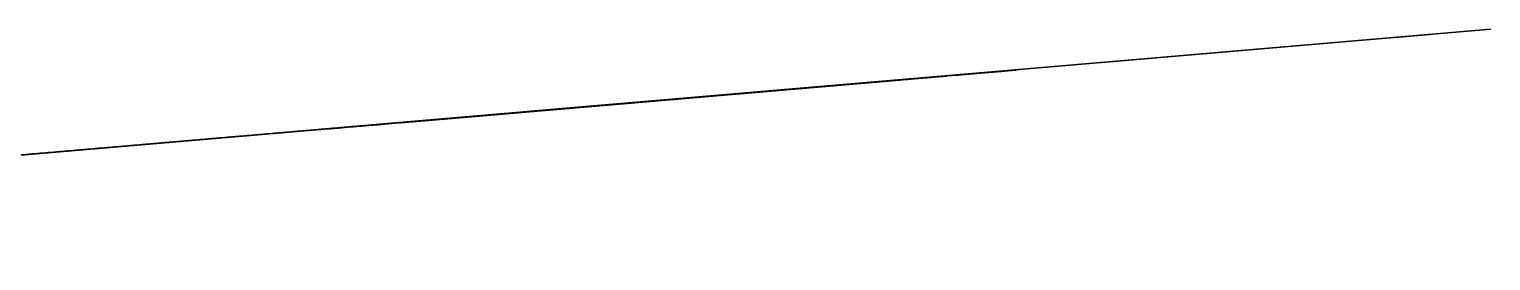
# Model space of a CAD drawing. Header units: millimetres. Extents: x 235072 to 246269, y 20126 to 21085.
# Drawn here: x 245675 to 246269, y 20991 to 21085 of the extents above; entities that cross this region are included whole.
import ezdxf

# ---------------------------------------------------------------- set-up
doc = ezdxf.new("R2010")
doc.units = ezdxf.units.MM
doc.header["$MEASUREMENT"] = 0
doc.linetypes.add('CENTER2', pattern=[1.125, 0.75, -0.125, 0.125, -0.125])
doc.linetypes.add('HIDDEN2', pattern=[0.1875, 0.125, -0.0625])
for name, color, linetype in [('Section 3-150-SL-B4-216', 85, 'Continuous'), ('Section 3-150-SL-B4-221', 85, 'Continuous'), ('Section 3-150-SL-B4-249', 85, 'Continuous'), ('Section 3-CENTER', 1, 'CENTER2'), ('Section 3-HIDDEN', 7, 'HIDDEN2'), ('Section 3-PROPOSED_PIPE_SUPPORT_2', 6, 'Continuous'), ('Section 3-PROPOSED_PIPE_SUPPORT_3', 6, 'Continuous'), ('Section 3-RE', 5, 'Continuous'), ('Section 3-SLUDGE TO STRAIN PRESS INLET', 3, 'Continuous')]:
    doc.layers.add(name, color=color, linetype=linetype)

# ---------------------------------------------------------------- blocks, each defined once
blk = doc.blocks.new('*U340')
at = {"layer": 'Section 3-PROPOSED_PIPE_SUPPORT_2', "color": 0, "linetype": 'ByBlock', "lineweight": -2}
for p, q in [((245169.64, 20991.05, 22951.63), (245738.01, 21039.71, 22951.63)), ((245169.64, 20991.05, 22944.93), (245738.01, 21039.71, 22944.93)), ((245169.64, 20991.05, 22858.33), (245738.01, 21039.71, 22858.33)), ((245169.64, 20991.05, 22851.63), (245738.01, 21039.71, 22851.63)), ((245475.81, 21017.26, 22866.33), (245738.01, 21039.71, 22866.33)), ((245475.81, 21017.26, 22936.93), (245738.01, 21039.71, 22936.93)), ((245738.01, 21039.71, 22951.63), (245738.01, 21039.71, 22944.93)), ((245738.01, 21039.71, 22866.33), (245738.01, 21039.71, 22858.33)), ((245738.01, 21039.71, 22936.93), (245738.01, 21039.71, 22866.33)), ((245738.01, 21039.71, 22858.33), (245738.01, 21039.71, 22851.63)), ((245738.01, 21039.71, 22944.93), (245738.01, 21039.71, 22936.93)), ((245169.64, 20991.05, 22936.93), (245475.81, 21017.26, 22936.93)), ((245169.64, 20991.05, 22866.33), (245475.81, 21017.26, 22866.33)), ((245475.81, 21017.26, 22944.93), (245475.81, 21017.26, 22936.93)), ((245475.81, 21017.26, 22866.33), (245475.81, 21017.26, 22858.33))]:
    blk.add_line(p, q, dxfattribs=at)
blk = doc.blocks.new('*U350')
at = {"layer": 'Section 3-CENTER'}
blk.add_line((245910.74, 21054.5, 23686.02), (245393.08, 21010.18, 24205.57), dxfattribs=at)
at = {"layer": 'Section 3-HIDDEN'}
for p, q in [((245867.92, 21050.83, 23686.33), (245889.49, 21052.68, 23664.69)), ((245899.95, 21053.57, 23675.18), (245889.49, 21052.68, 23664.69)), ((245393.08, 21010.18, 24205.57), (245379.66, 21009.03, 24219.04))]:
    blk.add_line(p, q, dxfattribs=at)
at = {"layer": 'Section 3-RE', "color": 0, "linetype": 'ByBlock', "lineweight": -2}
for p, q in [((245414.33, 21012, 24226.9), (245931.99, 21056.32, 23707.34)), ((245931.99, 21056.32, 23707.34), (245899.95, 21053.57, 23675.18)), ((245371.83, 21008.36, 24184.24), (245867.92, 21050.83, 23686.33))]:
    blk.add_line(p, q, dxfattribs=at)
blk = doc.blocks.new('*U352')
at = {"layer": 'Section 3-150-SL-B4-216', "color": 0, "linetype": 'ByBlock', "lineweight": -2}
for p, q in [((245734.62, 21039.42, 24270.59), (245616.07, 21029.27, 24389.57)), ((245513.34, 21020.47, 24346.87), (245513.34, 21020.47, 24178.59))]:
    blk.add_line(p, q, dxfattribs=at)
at = {"layer": 'Section 3-150-SL-B4-216', "color": 0, "linetype": 'ByBlock', "lineweight": -2, "extrusion": (-0.085306, 0.996355, 9.5544e-30)}
blk.add_arc((-246411.56, 24492.68), 314.09, 225, 270, dxfattribs=at)
at = {"layer": 'Section 3-150-SL-B4-216', "color": 0, "linetype": 'ByBlock', "lineweight": -2, "extrusion": (0.085306, -0.996355, 0)}
blk.add_arc((246411.56, 24492.68), 145.82, 270, 315, dxfattribs=at)
at = {"layer": 'Section 3-CENTER'}
for p in [(245675.35, 21034.34, 24330.08), (245513.34, 21020.47, 24262.73)]:
    blk.add_line(p, (245608.24, 21028.6, 24262.73), dxfattribs=at)
blk = doc.blocks.new('*U353')
at = {"layer": 'Section 3-150-SL-B4-216', "color": 0, "linetype": 'ByBlock', "lineweight": -2}
for p, q in [((245835.26, 21048.04, 24371.59), (245734.62, 21039.42, 24270.59)), ((245775.98, 21042.96, 24431.08), (245775.98, 21042.96, 24431.08)), ((245716.7, 21037.89, 24490.58), (245616.07, 21029.27, 24389.57)), ((245675.35, 21034.34, 24330.08), (245675.35, 21034.34, 24330.08))]:
    blk.add_line(p, q, dxfattribs=at)
at = {"layer": 'Section 3-CENTER'}
blk.add_line((245675.35, 21034.34, 24330.08), (245775.98, 21042.96, 24431.08), dxfattribs=at)
blk = doc.blocks.new('*U354')
at = {"layer": 'Section 3-150-SL-B4-216', "color": 0, "linetype": 'ByBlock', "lineweight": -2}
for p, q in [((245835.26, 21048.04, 24371.59), (245996.31, 21061.83, 24533.23)), ((245877.76, 21051.68, 24652.22), (245716.7, 21037.89, 24490.58)), ((245716.7, 21037.89, 24490.58), (245835.26, 21048.04, 24371.59))]:
    blk.add_line(p, q, dxfattribs=at)
at = {"layer": 'Section 3-150-SL-B4-216', "color": 0, "linetype": 'ByBlock', "lineweight": -2, "extrusion": (-0.085306, 0.996355, 3.10345e-30)}
blk.add_arc((-246836.81, 24592.73), 84.14, 45, 225, dxfattribs=at)
at = {"layer": 'Section 3-CENTER'}
blk.add_line((245775.98, 21042.96, 24431.08), (245937.04, 21056.75, 24592.73), dxfattribs=at)
at = {"layer": 'Section 3-HIDDEN', "extrusion": (-0.085306, 0.996355, -1.56056e-29)}
for start, end in [(225, 315), (315, 45)]:
    blk.add_arc((-246836.81, 24592.73), 84.14, start, end, dxfattribs=at)
blk = doc.blocks.new('*U355')
at = {"layer": 'Section 3-PROPOSED_PIPE_SUPPORT_3', "color": 0, "linetype": 'ByBlock', "lineweight": -2}
for p, q in [((246095.1, 21070.28, 23848.59), (245791.26, 21044.27, 23848.59)), ((246095.1, 21070.28, 23841.89), (245797.93, 21044.84, 23841.89)), ((246095.1, 21070.28, 23833.89), (245805.9, 21045.52, 23833.89)), ((246095.1, 21070.28, 23763.29), (245876.25, 21051.55, 23763.29)), ((246095.1, 21070.28, 23755.29), (245884.22, 21052.23, 23755.29)), ((246095.1, 21070.28, 23748.59), (245890.89, 21052.8, 23748.59)), ((245805.89, 21045.52, 23748.59), (245778.97, 21043.22, 23748.59)), ((245799.22, 21044.95, 23755.29), (245778.97, 21043.22, 23755.29)), ((245791.25, 21044.27, 23763.29), (245778.97, 21043.22, 23763.29)), ((245778.97, 21043.22, 23775.61), (245778.97, 21043.22, 23763.29)), ((245778.97, 21043.22, 23755.29), (245778.97, 21043.22, 23748.59)), ((245778.97, 21043.22, 23763.29), (245778.97, 21043.22, 23755.29))]:
    blk.add_line(p, q, dxfattribs=at)
blk = doc.blocks.new('*U356')
at = {"layer": 'Section 3-PROPOSED_PIPE_SUPPORT_3', "color": 0, "linetype": 'ByBlock', "lineweight": -2}
for p, q in [((246095.1, 21070.28, 24178.59), (245778.97, 21043.22, 24178.59)), ((246095.1, 21070.28, 24171.89), (245778.97, 21043.22, 24171.89)), ((246095.1, 21070.28, 24163.89), (245778.97, 21043.22, 24163.89)), ((246095.1, 21070.28, 24093.29), (245778.97, 21043.22, 24093.29)), ((246095.1, 21070.28, 24085.29), (245778.97, 21043.22, 24085.29)), ((246095.1, 21070.28, 24078.59), (245778.97, 21043.22, 24078.59)), ((245778.97, 21043.22, 24163.89), (245778.97, 21043.22, 24093.29)), ((245778.97, 21043.22, 24171.89), (245778.97, 21043.22, 24163.89)), ((245778.97, 21043.22, 24178.59), (245778.97, 21043.22, 24171.89)), ((245778.97, 21043.22, 24085.29), (245778.97, 21043.22, 24078.59)), ((245778.97, 21043.22, 24093.29), (245778.97, 21043.22, 24085.29))]:
    blk.add_line(p, q, dxfattribs=at)
blk = doc.blocks.new('*U357')
at = {"layer": 'Section 3-PROPOSED_PIPE_SUPPORT_3', "color": 0, "linetype": 'ByBlock', "lineweight": -2}
for p, q in [((246095.1, 21070.28, 24408.59), (245872.12, 21051.19, 24408.59)), ((246095.1, 21070.28, 24415.29), (245878.8, 21051.76, 24415.29)), ((246095.1, 21070.28, 24423.29), (245886.77, 21052.45, 24423.29)), ((246095.1, 21070.28, 24493.89), (245957.11, 21058.47, 24493.89)), ((246095.1, 21070.28, 24501.89), (245965.08, 21059.15, 24501.89)), ((246095.1, 21070.28, 24508.59), (245971.76, 21059.72, 24508.59))]:
    blk.add_line(p, q, dxfattribs=at)
blk = doc.blocks.new('*U358')
at = {"layer": 'Section 3-PROPOSED_PIPE_SUPPORT_3', "color": 0, "linetype": 'ByBlock', "lineweight": -2}
for p, q in [((246095.1, 21070.28, 22871.59), (245778.97, 21043.22, 22871.59)), ((246095.1, 21070.28, 22864.89), (245778.97, 21043.22, 22864.89)), ((246095.1, 21070.28, 22856.89), (245778.97, 21043.22, 22856.89)), ((246095.1, 21070.28, 22786.29), (245778.97, 21043.22, 22786.29)), ((246095.1, 21070.28, 22778.29), (245778.97, 21043.22, 22778.29)), ((246095.1, 21070.28, 22771.59), (245778.97, 21043.22, 22771.59)), ((245778.97, 21043.22, 22856.89), (245778.97, 21043.22, 22786.29)), ((245778.97, 21043.22, 22864.89), (245778.97, 21043.22, 22856.89)), ((245778.97, 21043.22, 22871.59), (245778.97, 21043.22, 22864.89)), ((245778.97, 21043.22, 22778.29), (245778.97, 21043.22, 22771.59)), ((245778.97, 21043.22, 22786.29), (245778.97, 21043.22, 22778.29))]:
    blk.add_line(p, q, dxfattribs=at)
blk = doc.blocks.new('*U359')
at = {"layer": 'Section 3-PROPOSED_PIPE_SUPPORT_3', "color": 0, "linetype": 'ByBlock', "lineweight": -2}
for p, q in [((246095.1, 21070.28, 23559.18), (245778.97, 21043.22, 23559.18)), ((246095.1, 21070.28, 23552.48), (245778.97, 21043.22, 23552.48)), ((246095.1, 21070.28, 23544.48), (245778.97, 21043.22, 23544.48)), ((246095.1, 21070.28, 23473.88), (245778.97, 21043.22, 23473.88)), ((246095.1, 21070.28, 23465.88), (245778.97, 21043.22, 23465.88)), ((246095.1, 21070.28, 23459.18), (245778.97, 21043.22, 23459.18)), ((245778.97, 21043.22, 23544.48), (245778.97, 21043.22, 23473.88)), ((245778.97, 21043.22, 23552.48), (245778.97, 21043.22, 23544.48)), ((245778.97, 21043.22, 23559.18), (245778.97, 21043.22, 23552.48)), ((245778.97, 21043.22, 23465.88), (245778.97, 21043.22, 23459.18)), ((245778.97, 21043.22, 23473.88), (245778.97, 21043.22, 23465.88))]:
    blk.add_line(p, q, dxfattribs=at)
blk = doc.blocks.new('*U360')
at = {"layer": 'Section 3-PROPOSED_PIPE_SUPPORT_3', "color": 0, "linetype": 'ByBlock', "lineweight": -2}
for p, q in [((246095.1, 21070.28, 23251.59), (245778.97, 21043.22, 23251.59)), ((246095.1, 21070.28, 23244.89), (245778.97, 21043.22, 23244.89)), ((246095.1, 21070.28, 23236.89), (245778.97, 21043.22, 23236.89)), ((246095.1, 21070.28, 23166.29), (245778.97, 21043.22, 23166.29)), ((246095.1, 21070.28, 23158.29), (245778.97, 21043.22, 23158.29)), ((246095.1, 21070.28, 23151.59), (245778.97, 21043.22, 23151.59)), ((245778.97, 21043.22, 23236.89), (245778.97, 21043.22, 23166.29)), ((245778.97, 21043.22, 23244.89), (245778.97, 21043.22, 23236.89)), ((245778.97, 21043.22, 23251.59), (245778.97, 21043.22, 23244.89)), ((245778.97, 21043.22, 23158.29), (245778.97, 21043.22, 23151.59)), ((245778.97, 21043.22, 23166.29), (245778.97, 21043.22, 23158.29))]:
    blk.add_line(p, q, dxfattribs=at)
blk = doc.blocks.new('*U361')
at = {"layer": 'Section 3-HIDDEN', "extrusion": (0.085306, -0.996355, 0)}
for radius, start, end in [(140, 216.94027, 323.05973), (84.15, 269.01242, 270.98758)]:
    blk.add_arc((246836.81, 22955.73), radius, start, end, dxfattribs=at)
at = {"layer": 'Section 3-HIDDEN', "extrusion": (-0.085306, 0.996355, -9.16984e-33)}
blk.add_arc((-246836.81, 22955.73), 92, 246.14021, 293.85979, dxfattribs=at)
at = {"layer": 'Section 3-SLUDGE TO STRAIN PRESS INLET', "color": 0, "linetype": 'ByBlock', "lineweight": -2, "extrusion": (0.085306, -0.996355, 0)}
for radius, start, end in [(140, 323.05973, 90), (84.15, 270.98758, 90), (140, 90, 216.94027), (84.15, 90, 269.01242)]:
    blk.add_arc((246836.81, 22955.73), radius, start, end, dxfattribs=at)
at = {"layer": 'Section 3-SLUDGE TO STRAIN PRESS INLET', "color": 0, "linetype": 'ByBlock', "lineweight": -2, "extrusion": (-0.085306, 0.996355, -1.93689e-33)}
blk.add_arc((-246836.81, 22955.73), 92, 90, 246.14021, dxfattribs=at)
at = {"layer": 'Section 3-SLUDGE TO STRAIN PRESS INLET', "color": 0, "linetype": 'ByBlock', "lineweight": -2, "extrusion": (-0.085306, 0.996355, -8.62124e-33)}
blk.add_arc((-246836.81, 22955.73), 92, 293.85979, 90, dxfattribs=at)
blk = doc.blocks.new('*U362')
at = {"layer": 'Section 3-HIDDEN', "extrusion": (0.085306, -0.996355, 0)}
for radius, start, end in [(140, 216.94027, 323.05973), (140, 61.85951, 90), (140, 90, 118.14049), (84.15, 269.01242, 270.98758)]:
    blk.add_arc((246836.81, 23335.73), radius, start, end, dxfattribs=at)
at = {"layer": 'Section 3-HIDDEN', "extrusion": (-0.085306, 0.996355, 5.54239e-32)}
blk.add_arc((-246836.81, 23335.73), 92, 246.14021, 293.85979, dxfattribs=at)
at = {"layer": 'Section 3-SLUDGE TO STRAIN PRESS INLET', "color": 0, "linetype": 'ByBlock', "lineweight": -2, "extrusion": (-0.085306, 0.996355, 4.59388e-32)}
blk.add_arc((-246836.81, 23335.73), 92, 90, 246.14021, dxfattribs=at)
at = {"layer": 'Section 3-SLUDGE TO STRAIN PRESS INLET', "color": 0, "linetype": 'ByBlock', "lineweight": -2, "extrusion": (0.085306, -0.996355, 0)}
for radius, start, end in [(84.15, 270.98758, 90), (140, 323.05973, 61.85951), (84.15, 90, 269.01242), (140, 118.14049, 216.94027)]:
    blk.add_arc((246836.81, 23335.73), radius, start, end, dxfattribs=at)
at = {"layer": 'Section 3-SLUDGE TO STRAIN PRESS INLET', "color": 0, "linetype": 'ByBlock', "lineweight": -2, "extrusion": (-0.085306, 0.996355, -1.36541e-32)}
blk.add_arc((-246836.81, 23335.73), 92, 293.85979, 90, dxfattribs=at)
blk = doc.blocks.new('*U363')
at = {"layer": 'Section 3-PROPOSED_PIPE_SUPPORT_3', "color": 0, "linetype": 'ByBlock', "lineweight": -2}
for p, q in [((246269.46, 21085.21, 21892.97), (245821.11, 21046.82, 21892.97)), ((245821.11, 21046.82, 21904.97), (246269.46, 21085.21, 21904.97)), ((246269.46, 21085.21, 21892.97), (246269.46, 21085.21, 21904.97)), ((245821.11, 21046.82, 21904.97), (245821.11, 21046.82, 21892.97))]:
    blk.add_line(p, q, dxfattribs=at)
blk = doc.blocks.new('*U364')
at = {"layer": 'Section 3-PROPOSED_PIPE_SUPPORT_3', "color": 0, "linetype": 'ByBlock', "lineweight": -2}
for p, q in [((246095.1, 21070.28, 22154.97), (246085.14, 21069.43, 22154.97)), ((246085.14, 21069.43, 22154.97), (245846.01, 21048.96, 21914.97)), ((245846.01, 21048.96, 21914.97), (245846.01, 21048.96, 21904.97))]:
    blk.add_line(p, q, dxfattribs=at)
blk = doc.blocks.new('*U365')
at = {"layer": 'Section 3-CENTER'}
blk.add_line((245867.6, 21050.81, 23686.02), (245937.04, 21056.75, 23616.33), dxfattribs=at)
at = {"layer": 'Section 3-HIDDEN'}
for p, q in [((245888.84, 21052.62, 23707.34), (245878.38, 21051.73, 23696.83)), ((245910.41, 21054.47, 23685.69), (245888.84, 21052.62, 23707.34))]:
    blk.add_line(p, q, dxfattribs=at)
at = {"layer": 'Section 3-RE', "color": 0, "linetype": 'ByBlock', "lineweight": -2}
for p, q in [((245881.59, 21052, 23629.34), (245846.36, 21048.99, 23664.7)), ((245878.38, 21051.73, 23696.83), (245867.6, 21050.81, 23686.02)), ((245924.07, 21055.64, 23671.98), (245910.41, 21054.47, 23685.69)), ((245867.6, 21050.81, 23686.02), (245846.36, 21048.99, 23664.7))]:
    blk.add_line(p, q, dxfattribs=at)
at = {"layer": 'Section 3-RE', "color": 0, "linetype": 'ByBlock', "lineweight": -2, "extrusion": (0.085306, -0.996355, 0)}
blk.add_circle((246836.81, 23616.33), 57.15, dxfattribs=at)
blk = doc.blocks.new('*U366')
at = {"layer": 'Section 3-150-SL-B4-221', "color": 0, "linetype": 'ByBlock', "lineweight": -2, "extrusion": (0.085306, -0.996355, 2.29589e-41)}
blk.add_circle((246836.81, 23932.73), 84.14, dxfattribs=at)
blk = doc.blocks.new('*U367')
at = {"layer": 'Section 3-150-SL-B4-249', "color": 0, "linetype": 'ByBlock', "lineweight": -2, "extrusion": (0.085306, -0.996355, 2.29589e-41)}
blk.add_circle((246836.81, 24262.73), 84.14, dxfattribs=at)
blk = doc.blocks.new('*U368')
at = {"layer": 'Section 3-SLUDGE TO STRAIN PRESS INLET', "color": 0, "linetype": 'ByBlock', "lineweight": -2, "extrusion": (0.085306, -0.996355, 0)}
blk.add_circle((246836.81, 22955.73), 84.14, dxfattribs=at)
blk = doc.blocks.new('*U369')
at = {"layer": 'Section 3-SLUDGE TO STRAIN PRESS INLET', "color": 0, "linetype": 'ByBlock', "lineweight": -2, "extrusion": (0.085306, -0.996355, 0)}
blk.add_circle((246836.81, 23335.73), 84.14, dxfattribs=at)
blk = doc.blocks.new('*U370')
at = {"layer": 'Section 3-150-SL-B4-216', "color": 0, "linetype": 'ByBlock', "lineweight": -2, "extrusion": (-0.085306, 0.996355, -7.18215e-31)}
blk.add_arc((-246836.81, 24592.73), 84.14, 90, 225, dxfattribs=at)
at = {"layer": 'Section 3-150-SL-B4-216', "color": 0, "linetype": 'ByBlock', "lineweight": -2, "extrusion": (-0.085306, 0.996355, 2.33321e-29)}
blk.add_arc((-246836.81, 24592.73), 84.14, 45, 90, dxfattribs=at)
at = {"layer": 'Section 3-HIDDEN', "extrusion": (-0.085306, 0.996355, 1.30459e-30)}
blk.add_arc((-246836.81, 24592.73), 84.14, 225, 45, dxfattribs=at)
blk = doc.blocks.new('*U371')
at = {"layer": 'Section 3-HIDDEN'}
blk.add_open_spline([(245937.03, 21056.75, 23848.59), (245937.03, 21056.75, 23862.61), (245937.03, 21056.75, 23890.66), (245937.04, 21056.75, 23932.73), (245937.04, 21056.75, 23974.8), (245937.04, 21056.75, 24002.84), (245937.04, 21056.75, 24016.87)], degree=3, dxfattribs=at)
blk = doc.blocks.new('*U372')
at = {"layer": 'Section 3-HIDDEN'}
blk.add_open_spline([(245937.03, 21056.75, 24178.59), (245937.03, 21056.75, 24192.61), (245937.03, 21056.75, 24220.66), (245937.04, 21056.75, 24262.73), (245937.04, 21056.75, 24304.8), (245937.04, 21056.75, 24332.84), (245937.04, 21056.75, 24346.87)], degree=3, dxfattribs=at)
blk = doc.blocks.new('*U373')
at = {"layer": 'Section 3-HIDDEN'}
blk.add_open_spline([(245937.03, 21056.75, 24508.59), (245937.03, 21056.75, 24522.61), (245937.03, 21056.75, 24550.66), (245937.04, 21056.75, 24592.73), (245937.04, 21056.75, 24634.8), (245937.04, 21056.75, 24662.84), (245937.04, 21056.75, 24676.87)], degree=3, dxfattribs=at)
blk = doc.blocks.new('*U374')
at = {"layer": 'Section 3-HIDDEN'}
blk.add_open_spline([(245937.03, 21056.75, 23251.59), (245937.03, 21056.75, 23265.61), (245937.03, 21056.75, 23293.66), (245937.04, 21056.75, 23335.73), (245937.04, 21056.75, 23377.8), (245937.04, 21056.75, 23405.84), (245937.04, 21056.75, 23419.87)], degree=3, dxfattribs=at)
blk = doc.blocks.new('*U375')
at = {"layer": 'Section 3-HIDDEN'}
blk.add_open_spline([(245937.04, 21056.75, 22871.59), (245937.04, 21056.75, 22885.61), (245937.04, 21056.75, 22913.66), (245937.04, 21056.75, 22955.73), (245937.04, 21056.75, 22997.8), (245937.04, 21056.75, 23025.84), (245937.04, 21056.75, 23039.87)], degree=3, dxfattribs=at)
blk = doc.blocks.new('*U376')
at = {"layer": 'Section 3-HIDDEN'}
blk.add_open_spline([(245937.04, 21056.75, 23559.18), (245937.04, 21056.75, 23568.7), (245937.04, 21056.75, 23587.75), (245937.04, 21056.75, 23616.33), (245937.04, 21056.75, 23644.9), (245937.04, 21056.75, 23663.95), (245937.04, 21056.75, 23673.48)], degree=3, dxfattribs=at)
blk = doc.blocks.new('*U377')
at = {"layer": 'Section 3-PROPOSED_PIPE_SUPPORT_3', "color": 0, "linetype": 'ByBlock', "lineweight": -2}
for p, q in [((246225.13, 21081.42, 24558.59), (246235.09, 21082.27, 24558.59)), ((246235.09, 21082.27, 24558.59), (246244.56, 21083.08, 24558.59)), ((246235.09, 21082.27, 21904.97), (246235.09, 21082.27, 24558.59)), ((246244.56, 21083.08, 21904.97), (246244.56, 21083.08, 24558.59)), ((246114.53, 21071.95, 24558.59), (246225.13, 21081.42, 24558.59)), ((246225.13, 21081.42, 21904.97), (246225.13, 21081.42, 24558.59)), ((246095.1, 21070.28, 24558.59), (246104.57, 21071.09, 24558.59)), ((246095.1, 21070.28, 21904.97), (246095.1, 21070.28, 24558.59)), ((246104.57, 21071.09, 24558.59), (246114.53, 21071.95, 24558.59)), ((246104.57, 21071.09, 21904.97), (246104.57, 21071.09, 24558.59)), ((246114.53, 21071.95, 21904.97), (246114.53, 21071.95, 24558.59))]:
    blk.add_line(p, q, dxfattribs=at)

msp = doc.modelspace()

# ---------------------------------------------------------------- block references
at = {"layer": 'Section 3-150-SL-B4-216'}
for name in ['*U354', '*U370', '*U373', '*U353', '*U352']:
    msp.add_blockref(name, (0, 0), dxfattribs=at)
at = {"layer": 'Section 3-150-SL-B4-221'}
for name in ['*U366', '*U371']:
    msp.add_blockref(name, (0, 0), dxfattribs=at)
at = {"layer": 'Section 3-150-SL-B4-249'}
for name in ['*U367', '*U372']:
    msp.add_blockref(name, (0, 0), dxfattribs=at)
at = {"layer": 'Section 3-PROPOSED_PIPE_SUPPORT_2'}
msp.add_blockref('*U340', (0, 0), dxfattribs=at)
at = {"layer": 'Section 3-PROPOSED_PIPE_SUPPORT_3'}
for name in ['*U363', '*U377', '*U355', '*U356', '*U358', '*U359', '*U360', '*U364', '*U357']:
    msp.add_blockref(name, (0, 0), dxfattribs=at)
at = {"layer": 'Section 3-RE'}
for name in ['*U365', '*U350', '*U376']:
    msp.add_blockref(name, (0, 0), dxfattribs=at)
at = {"layer": 'Section 3-SLUDGE TO STRAIN PRESS INLET'}
for name in ['*U361', '*U362', '*U368', '*U369', '*U374', '*U375']:
    msp.add_blockref(name, (0, 0), dxfattribs=at)

doc.saveas('drawing.dxf')
